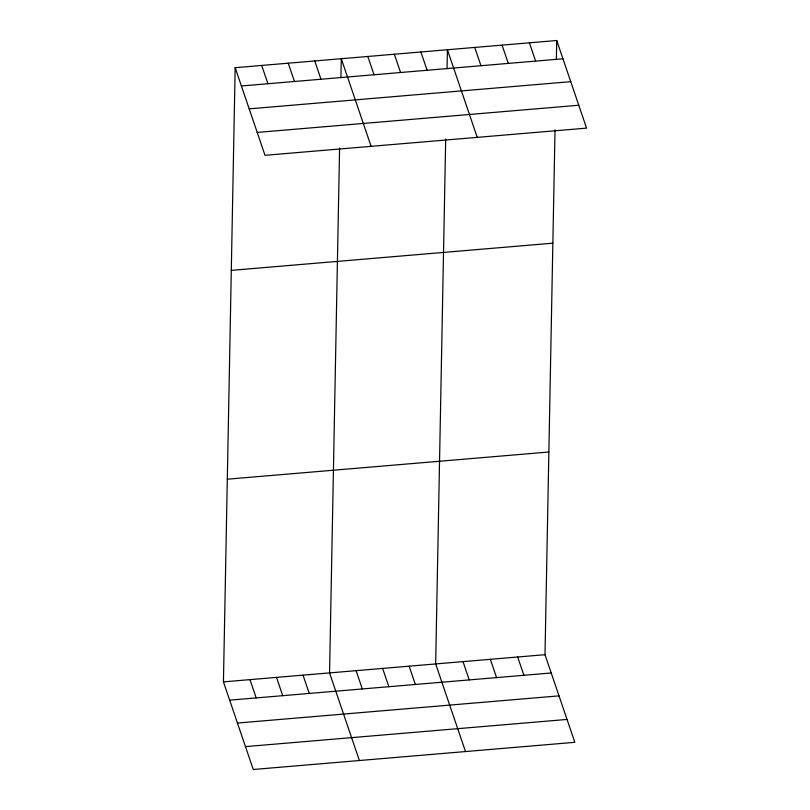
<?xml version="1.0" encoding="UTF-8"?>
<svg xmlns="http://www.w3.org/2000/svg" width="810" height="810" viewBox="0 0 810 810"><rect width="100%" height="100%" fill="white"/><g stroke="black" fill="none" stroke-linecap="round" stroke-linejoin="round"><path stroke-width="1.21" d="M555.022 129.883L544.998 654.693L574.827 742.314L253.267 769.5L223.439 681.878L235.173 67.686L556.733 40.5L586.562 128.122L265.002 155.307L235.173 67.686M339.582 148.098L329.559 672.908L359.387 760.529M340.929 77.598L341.283 58.715L371.112 146.337M445.692 139.128L435.669 663.937L465.497 751.558M447.039 68.627L447.403 49.744L477.232 137.366M556.369 59.383L556.733 40.5M241.4 85.971L562.96 58.786M249.186 108.854L570.746 81.668M257.215 132.425L578.775 105.239M231.295 270.368L552.865 243.182M227.306 479.196L548.876 452.01M223.439 681.878L544.998 654.693M229.665 700.164L551.225 672.978M237.452 723.046L559.011 695.861M245.481 746.617L567.04 719.432M529.396 42.809L535.623 61.094M502.068 45.117L508.295 63.403M474.731 47.436L480.958 65.721M420.876 51.982L427.103 70.267M394.349 54.23L400.565 72.515M367.811 56.467L374.038 74.763M314.756 60.963L320.983 79.248M517.671 657.001L523.898 675.287M288.228 63.2L294.455 81.486M490.333 659.32L496.56 677.606M261.701 65.448L267.928 83.734M463.006 661.628L469.223 679.914M409.141 666.184L415.368 684.47M382.614 668.422L388.841 686.708M356.086 670.67L362.313 688.956M303.021 675.155L309.248 693.441M276.493 677.393L282.72 695.679M249.966 679.641L256.193 697.926"/></g></svg>
